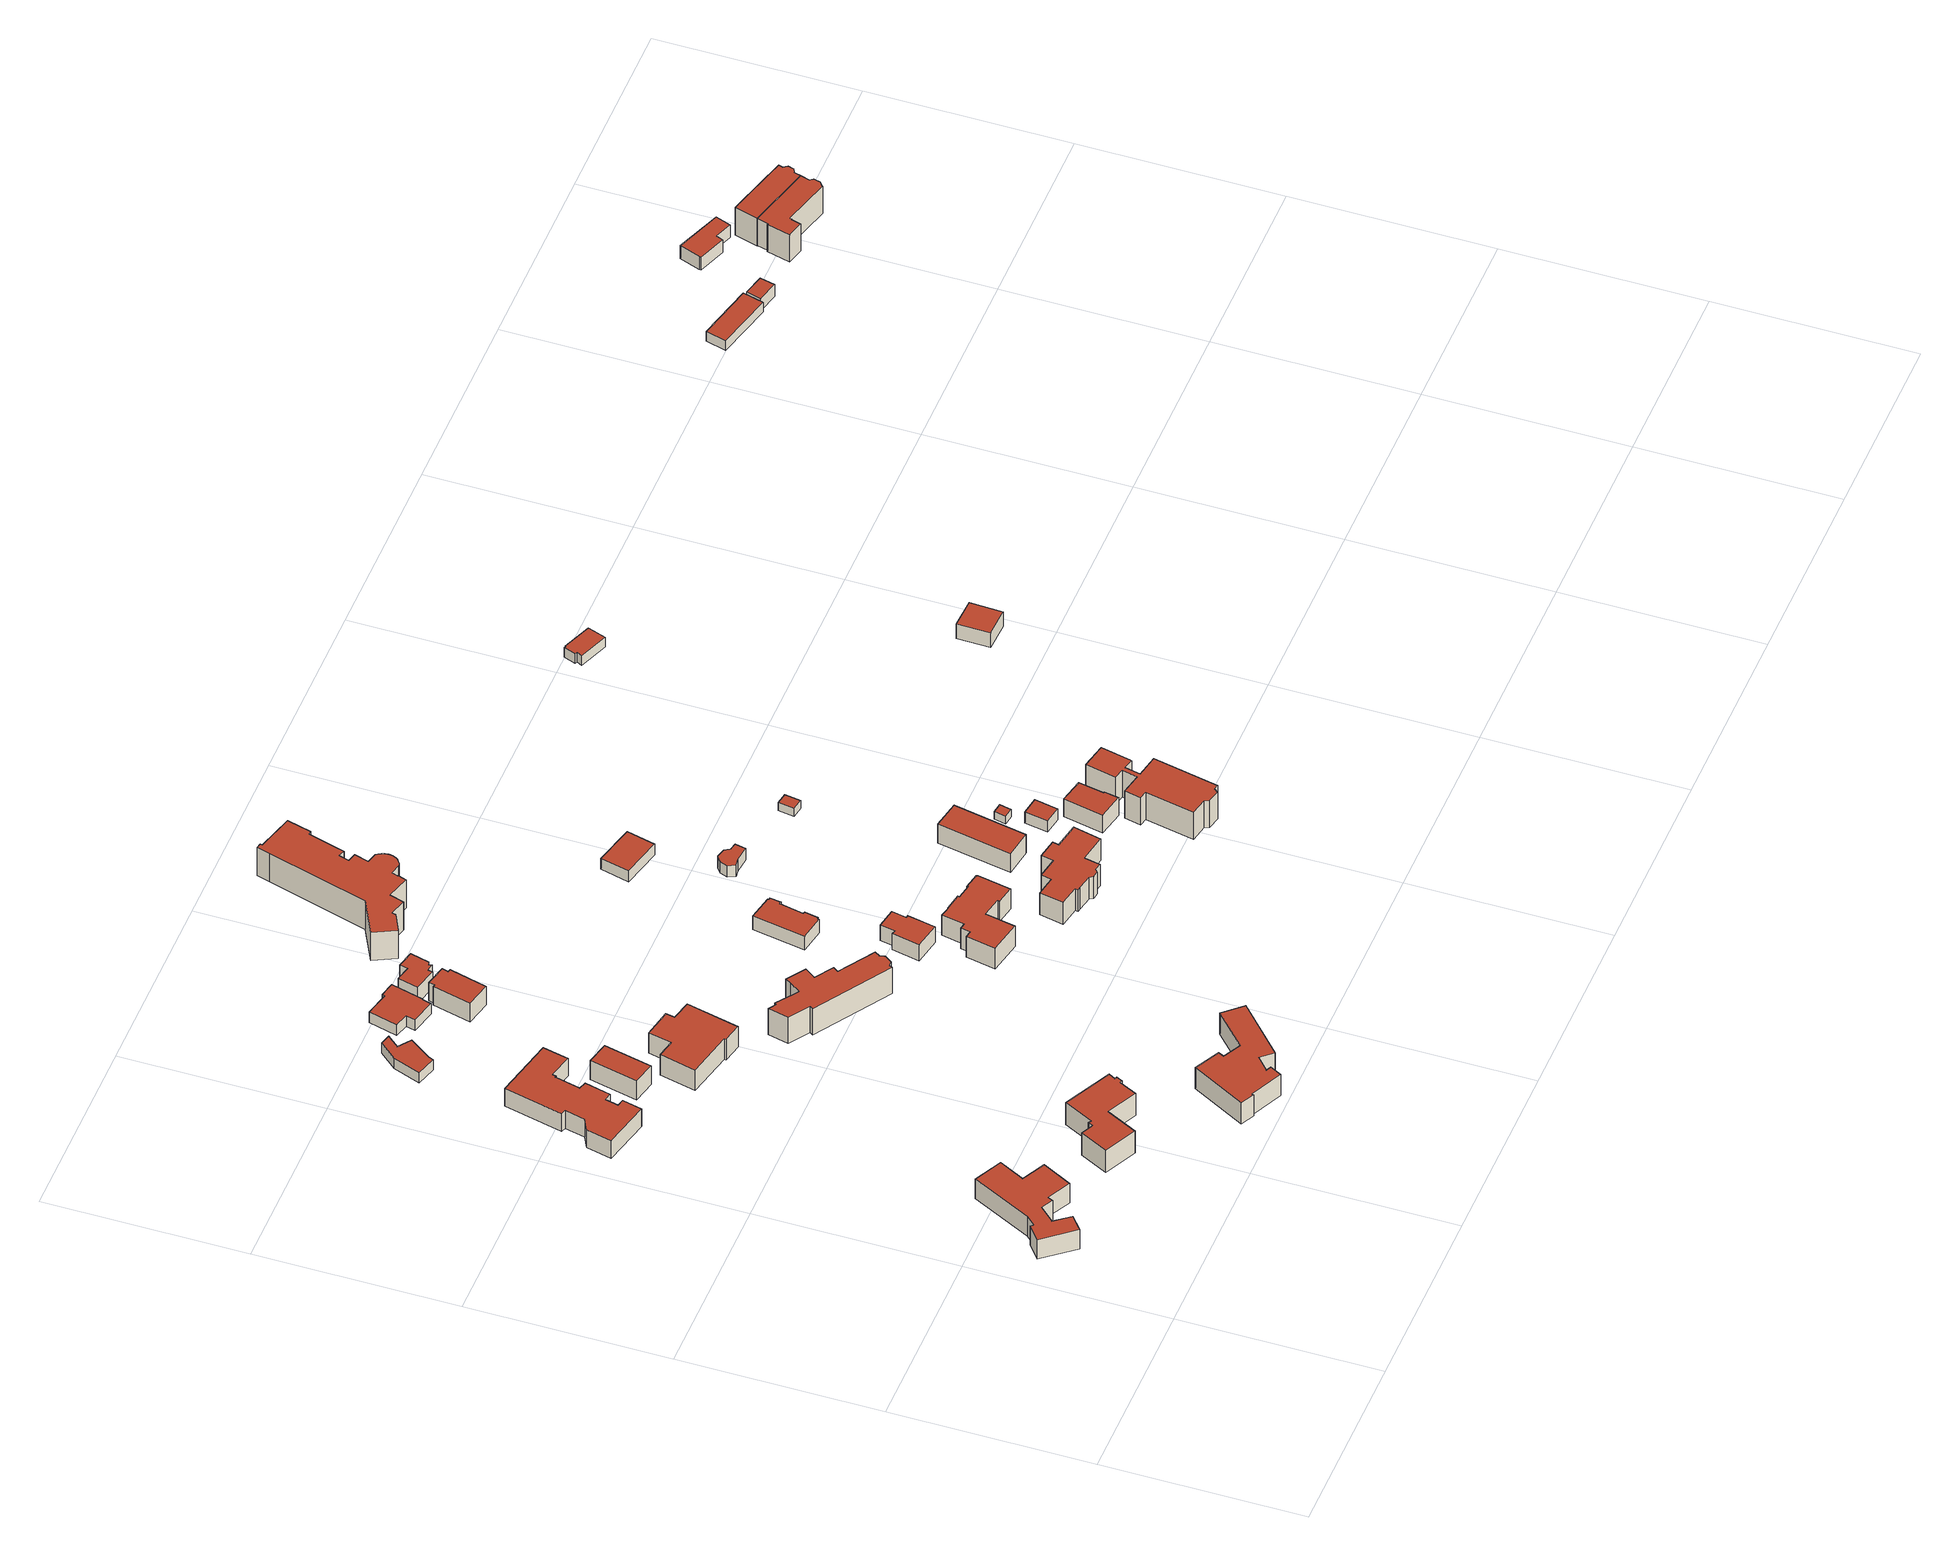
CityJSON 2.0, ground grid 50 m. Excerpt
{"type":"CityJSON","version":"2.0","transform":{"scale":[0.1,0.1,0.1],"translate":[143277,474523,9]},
"CityObjects":{
"building1":{"type":"Building","attributes":{"b3_dak_type":"slanted","b3_h_dak_50p":21.04,"b3_h_dak_70p":22.01,"b3_h_dak_max":24.43,"b3_h_dak_min":16.41,"b3_h_maaiveld":16.08,"b3_kas_warenhuis":false,"b3_mutatie_ahn3_ahn4":false,"b3_reconstructie_onvolledig":false,"b3_rmse_lod12":1.73,"b3_rmse_lod13":1.73,"b3_rmse_lod22":0.231,"b3_val3dity_lod12":"[]","b3_val3dity_lod13":"[]","b3_val3dity_lod22":"[]","b3_volume_lod12":1472.28,"b3_volume_lod13":1472.28,"b3_volume_lod22":1237.22,"geconstateerd":false,"oorspronkelijkbouwjaar":1958,"status":"Pand in gebruik"},"children":["building1-1"]},
"building1-1":{"type":"BuildingPart","parents":["building1"],"geometry":[{"type":"Solid","lod":"1.2","boundaries":[[[[0,1,2,3,4,5,6,7,8,9,10,11,12,13,14]],[[15,10,9,16]],[[16,9,8,17]],[[18,11,10,15]],[[17,8,7,19]],[[20,1,0,21]],[[19,7,6,22]],[[23,5,4,24]],[[22,6,5,23]],[[24,4,3,25]],[[25,3,2,26]],[[21,0,14,27]],[[27,14,13,28]],[[26,2,1,20]],[[29,12,11,18]],[[28,13,12,29]],[[28,29,18,15,16,17,19,22,23,24,25,26,20,21,27]]]],"semantics":{"surfaces":[{"type":"GroundSurface"},{"type":"WallSurface","on_footprint_edge":true},{"type":"RoofSurface"}],"values":[[0,1,1,1,1,1,1,1,1,1,1,1,1,1,1,1,2]]}}]},
"building2":{"type":"Building","attributes":{"b3_dak_type":"slanted","b3_h_dak_50p":20.8,"b3_h_dak_70p":21.18,"b3_h_dak_max":24.18,"b3_h_dak_min":18.3,"b3_h_maaiveld":15.78,"b3_kas_warenhuis":false,"b3_mutatie_ahn3_ahn4":false,"b3_reconstructie_onvolledig":false,"b3_rmse_lod12":0.857,"b3_rmse_lod13":0.857,"b3_rmse_lod22":0.233,"b3_val3dity_lod12":"[]","b3_val3dity_lod13":"[]","b3_val3dity_lod22":"[]","b3_volume_lod12":1811.85,"b3_volume_lod13":1811.85,"b3_volume_lod22":1659.06,"geconstateerd":false,"oorspronkelijkbouwjaar":1911,"status":"Pand in gebruik"},"children":["building2-1"]},
"building2-1":{"type":"BuildingPart","parents":["building2"],"geometry":[{"type":"Solid","lod":"1.2","boundaries":[[[[30,31,32,33,34,35,36,37,38,39,40,41,42,43,44,45,46,47]],[[48,45,44,49]],[[50,46,45,48]],[[49,44,43,51]],[[52,31,30,53]],[[53,30,47,54]],[[51,43,42,55]],[[55,42,41,56]],[[57,36,35,58]],[[59,37,36,57]],[[56,41,40,60]],[[60,40,39,61]],[[61,39,38,62]],[[62,38,37,59]],[[58,35,34,63]],[[63,34,33,64]],[[64,33,32,65]],[[65,32,31,52]],[[54,47,46,50]],[[54,50,48,49,51,55,56,60,61,62,59,57,58,63,64,65,52,53]]]],"semantics":{"surfaces":[{"type":"GroundSurface"},{"type":"WallSurface","on_footprint_edge":true},{"type":"RoofSurface"}],"values":[[0,1,1,1,1,1,1,1,1,1,1,1,1,1,1,1,1,1,1,2]]}}]},
"building3":{"type":"Building","attributes":{"b3_dak_type":"slanted","b3_h_dak_50p":19.57,"b3_h_dak_70p":20.91,"b3_h_dak_max":23.57,"b3_h_dak_min":16.56,"b3_h_maaiveld":14.23,"b3_kas_warenhuis":false,"b3_mutatie_ahn3_ahn4":false,"b3_reconstructie_onvolledig":false,"b3_rmse_lod12":1.98,"b3_rmse_lod13":1.98,"b3_rmse_lod22":0.223,"b3_val3dity_lod12":"[]","b3_val3dity_lod13":"[]","b3_val3dity_lod22":"[]","b3_volume_lod12":1280.21,"b3_volume_lod13":1280.21,"b3_volume_lod22":1049.54,"geconstateerd":false,"oorspronkelijkbouwjaar":1959,"status":"Pand in gebruik"},"children":["building3-1"]},
"building3-1":{"type":"BuildingPart","parents":["building3"],"geometry":[{"type":"Solid","lod":"1.2","boundaries":[[[[66,67,68,69,70,71,72,73,74,75,76,77,78,79]],[[80,67,66,81]],[[82,73,72,83]],[[84,68,67,80]],[[85,74,73,82]],[[83,72,71,86]],[[86,71,70,87]],[[87,70,69,88]],[[88,69,68,84]],[[81,66,79,89]],[[90,78,77,91]],[[89,79,78,90]],[[91,77,76,92]],[[92,76,75,93]],[[93,75,74,85]],[[93,85,82,83,86,87,88,84,80,81,89,90,91,92]]]],"semantics":{"surfaces":[{"type":"GroundSurface"},{"type":"WallSurface","on_footprint_edge":true},{"type":"RoofSurface"}],"values":[[0,1,1,1,1,1,1,1,1,1,1,1,1,1,1,2]]}}]},
"building4":{"type":"Building","attributes":{"b3_dak_type":"slanted","b3_h_dak_50p":20.99,"b3_h_dak_70p":21.47,"b3_h_dak_max":22.57,"b3_h_dak_min":18.64,"b3_h_maaiveld":15.81,"b3_kas_warenhuis":false,"b3_mutatie_ahn3_ahn4":false,"b3_reconstructie_onvolledig":false,"b3_rmse_lod12":1.2,"b3_rmse_lod13":1.2,"b3_rmse_lod22":0.181,"b3_val3dity_lod12":"[]","b3_val3dity_lod13":"[]","b3_val3dity_lod22":"[]","b3_volume_lod12":406.33,"b3_volume_lod13":406.33,"b3_volume_lod22":359.59,"geconstateerd":false,"oorspronkelijkbouwjaar":1939,"status":"Pand in gebruik"},"children":["building4-1"]},
"building4-1":{"type":"BuildingPart","parents":["building4"],"geometry":[{"type":"Solid","lod":"1.2","boundaries":[[[[94,95,96,97]],[[98,95,94,99]],[[99,94,97,100]],[[101,96,95,98]],[[100,97,96,101]],[[100,101,98,99]]]],"semantics":{"surfaces":[{"type":"GroundSurface"},{"type":"WallSurface","on_footprint_edge":true},{"type":"RoofSurface"}],"values":[[0,1,1,1,1,2]]}}]},
"building5":{"type":"Building","attributes":{"b3_dak_type":"slanted","b3_h_dak_50p":18.75,"b3_h_dak_70p":18.88,"b3_h_dak_max":19.31,"b3_h_dak_min":18.07,"b3_h_maaiveld":15.8,"b3_kas_warenhuis":false,"b3_mutatie_ahn3_ahn4":false,"b3_reconstructie_onvolledig":false,"b3_rmse_lod12":0.283,"b3_rmse_lod13":0.283,"b3_rmse_lod22":0.151,"b3_val3dity_lod12":"[]","b3_val3dity_lod13":"[]","b3_val3dity_lod22":"[]","b3_volume_lod12":191.34,"b3_volume_lod13":191.34,"b3_volume_lod22":185.13,"geconstateerd":false,"oorspronkelijkbouwjaar":1908,"status":"Pand in gebruik"},"children":["building5-1"]},
"building5-1":{"type":"BuildingPart","parents":["building5"],"geometry":[{"type":"Solid","lod":"1.2","boundaries":[[[[102,103,104,105,106,107,108,109]],[[110,105,104,111]],[[112,106,105,110]],[[113,107,106,112]],[[114,103,102,115]],[[116,108,107,113]],[[111,104,103,114]],[[115,102,109,117]],[[117,109,108,116]],[[117,116,113,112,110,111,114,115]]]],"semantics":{"surfaces":[{"type":"GroundSurface"},{"type":"WallSurface","on_footprint_edge":true},{"type":"RoofSurface"}],"values":[[0,1,1,1,1,1,1,1,1,2]]}}]},
"building6":{"type":"Building","attributes":{"b3_dak_type":"slanted","b3_h_dak_50p":21.89,"b3_h_dak_70p":21.93,"b3_h_dak_max":24.99,"b3_h_dak_min":18.19,"b3_h_maaiveld":15.69,"b3_kas_warenhuis":false,"b3_mutatie_ahn3_ahn4":false,"b3_reconstructie_onvolledig":false,"b3_rmse_lod12":1.56,"b3_rmse_lod13":0.863,"b3_rmse_lod22":0.154,"b3_val3dity_lod12":"[]","b3_val3dity_lod13":"[]","b3_val3dity_lod22":"[]","b3_volume_lod12":1393.36,"b3_volume_lod13":1288.69,"b3_volume_lod22":1322.96,"geconstateerd":false,"oorspronkelijkbouwjaar":1903,"status":"Pand in gebruik"},"children":["building6-1"]},
"building6-1":{"type":"BuildingPart","parents":["building6"],"geometry":[{"type":"Solid","lod":"1.2","boundaries":[[[[118,119,120,121,122,123,124,125,126,127]],[[128,123,122,129]],[[130,124,123,128]],[[131,119,118,132]],[[129,122,121,133]],[[134,125,124,130]],[[133,121,120,135]],[[135,120,119,131]],[[132,118,127,136]],[[136,127,126,137]],[[137,126,125,134]],[[137,134,130,128,129,133,135,131,132,136]]]],"semantics":{"surfaces":[{"type":"GroundSurface"},{"type":"WallSurface","on_footprint_edge":true},{"type":"RoofSurface"}],"values":[[0,1,1,1,1,1,1,1,1,1,1,2]]}}]},
"building7":{"type":"Building","attributes":{"b3_dak_type":"slanted","b3_h_dak_50p":17.47,"b3_h_dak_70p":19.77,"b3_h_dak_max":22.26,"b3_h_dak_min":16.1,"b3_h_maaiveld":13.62,"b3_kas_warenhuis":false,"b3_mutatie_ahn3_ahn4":false,"b3_reconstructie_onvolledig":false,"b3_rmse_lod12":2.3,"b3_rmse_lod13":0.731,"b3_rmse_lod22":0.105,"b3_val3dity_lod12":"[]","b3_val3dity_lod13":"[]","b3_val3dity_lod22":"[]","b3_volume_lod12":1741.25,"b3_volume_lod13":1395.99,"b3_volume_lod22":1328.27,"geconstateerd":false,"oorspronkelijkbouwjaar":1958,"status":"Pand in gebruik"},"children":["building7-1"]},
"building7-1":{"type":"BuildingPart","parents":["building7"],"geometry":[{"type":"Solid","lod":"1.2","boundaries":[[[[138,139,140,141,142,143,144,145,146,147,148,149,150,151]],[[152,146,145,153]],[[154,149,148,155]],[[155,148,147,156]],[[153,145,144,157]],[[157,144,143,158]],[[159,150,149,154]],[[156,147,146,152]],[[158,143,142,160]],[[160,142,141,161]],[[162,139,138,163]],[[163,138,151,164]],[[161,141,140,165]],[[164,151,150,159]],[[165,140,139,162]],[[165,162,163,164,159,154,155,156,152,153,157,158,160,161]]]],"semantics":{"surfaces":[{"type":"GroundSurface"},{"type":"WallSurface","on_footprint_edge":true},{"type":"RoofSurface"}],"values":[[0,1,1,1,1,1,1,1,1,1,1,1,1,1,1,2]]}}]},
"building8":{"type":"Building","attributes":{"b3_dak_type":"slanted","b3_h_dak_50p":18.68,"b3_h_dak_70p":18.91,"b3_h_dak_max":19.41,"b3_h_dak_min":18,"b3_h_maaiveld":15.73,"b3_kas_warenhuis":false,"b3_mutatie_ahn3_ahn4":false,"b3_reconstructie_onvolledig":false,"b3_rmse_lod12":0.353,"b3_rmse_lod13":0.353,"b3_rmse_lod22":0.0797,"b3_val3dity_lod12":"[]","b3_val3dity_lod13":"[]","b3_val3dity_lod22":"[]","b3_volume_lod12":303.47,"b3_volume_lod13":303.47,"b3_volume_lod22":287.34,"geconstateerd":false,"oorspronkelijkbouwjaar":1908,"status":"Pand in gebruik"},"children":["building8-1"]},
"building8-1":{"type":"BuildingPart","parents":["building8"],"geometry":[{"type":"Solid","lod":"1.2","boundaries":[[[[166,167,168,169,170,171,172,173,174,175]],[[176,171,170,177]],[[178,172,171,176]],[[179,173,172,178]],[[177,170,169,180]],[[180,169,168,181]],[[182,175,174,183]],[[183,174,173,179]],[[184,167,166,185]],[[181,168,167,184]],[[185,166,175,182]],[[185,182,183,179,178,176,177,180,181,184]]]],"semantics":{"surfaces":[{"type":"GroundSurface"},{"type":"WallSurface","on_footprint_edge":true},{"type":"RoofSurface"}],"values":[[0,1,1,1,1,1,1,1,1,1,1,2]]}}]},
"building9":{"type":"Building","attributes":{"b3_dak_type":"slanted","b3_h_dak_50p":20.22,"b3_h_dak_70p":20.82,"b3_h_dak_max":21.55,"b3_h_dak_min":18.36,"b3_h_maaiveld":15.22,"b3_kas_warenhuis":false,"b3_mutatie_ahn3_ahn4":false,"b3_reconstructie_onvolledig":false,"b3_rmse_lod12":1.08,"b3_rmse_lod13":1.08,"b3_rmse_lod22":0.266,"b3_val3dity_lod12":"[]","b3_val3dity_lod13":"[]","b3_val3dity_lod22":"[]","b3_volume_lod12":411.48,"b3_volume_lod13":411.48,"b3_volume_lod22":365.24,"geconstateerd":false,"oorspronkelijkbouwjaar":1908,"status":"Pand in gebruik"},"children":["building9-1"]},
"building9-1":{"type":"BuildingPart","parents":["building9"],"geometry":[{"type":"Solid","lod":"1.2","boundaries":[[[[186,187,188,189,190,191,192,193]],[[194,192,191,195]],[[196,193,192,194]],[[197,190,189,198]],[[195,191,190,197]],[[199,187,186,200]],[[198,189,188,201]],[[201,188,187,199]],[[200,186,193,196]],[[200,196,194,195,197,198,201,199]]]],"semantics":{"surfaces":[{"type":"GroundSurface"},{"type":"WallSurface","on_footprint_edge":true},{"type":"RoofSurface"}],"values":[[0,1,1,1,1,1,1,1,1,2]]}}]},
"building10":{"type":"Building","attributes":{"b3_dak_type":"slanted","b3_h_dak_50p":22.19,"b3_h_dak_70p":22.66,"b3_h_dak_max":24.16,"b3_h_dak_min":17.37,"b3_h_maaiveld":14.65,"b3_kas_warenhuis":false,"b3_mutatie_ahn3_ahn4":false,"b3_reconstructie_onvolledig":false,"b3_rmse_lod12":2.39,"b3_rmse_lod13":0.745,"b3_rmse_lod22":0.215,"b3_val3dity_lod12":"[]","b3_val3dity_lod13":"[]","b3_val3dity_lod22":"[]","b3_volume_lod12":1721.76,"b3_volume_lod13":1484.04,"b3_volume_lod22":1415.41,"geconstateerd":false,"oorspronkelijkbouwjaar":1908,"status":"Pand in gebruik"},"children":["building10-1"]},
"building10-1":{"type":"BuildingPart","parents":["building10"],"geometry":[{"type":"Solid","lod":"1.2","boundaries":[[[[202,203,204,205,206,207,208,209,210,211,212,213,214,215,216,217,218,219,220,221]],[[222,220,219,223]],[[224,221,220,222]],[[225,202,221,224]],[[223,219,218,226]],[[226,218,217,227]],[[227,217,216,228]],[[228,216,215,229]],[[230,214,213,231]],[[229,215,214,230]],[[232,212,211,233]],[[231,213,212,232]],[[234,210,209,235]],[[235,209,208,236]],[[233,211,210,234]],[[237,206,205,238]],[[239,207,206,237]],[[236,208,207,239]],[[238,205,204,240]],[[240,204,203,241]],[[241,203,202,225]],[[241,225,224,222,223,226,227,228,229,230,231,232,233,234,235,236,239,237,238,240]]]],"semantics":{"surfaces":[{"type":"GroundSurface"},{"type":"WallSurface","on_footprint_edge":true},{"type":"RoofSurface"}],"values":[[0,1,1,1,1,1,1,1,1,1,1,1,1,1,1,1,1,1,1,1,1,2]]}}]},
"building11":{"type":"Building","attributes":{"b3_dak_type":"slanted","b3_h_dak_50p":19.71,"b3_h_dak_70p":20.2,"b3_h_dak_max":20.71,"b3_h_dak_min":17.66,"b3_h_maaiveld":15.16,"b3_kas_warenhuis":false,"b3_mutatie_ahn3_ahn4":false,"b3_reconstructie_onvolledig":false,"b3_rmse_lod12":1.06,"b3_rmse_lod13":1.06,"b3_rmse_lod22":0.151,"b3_val3dity_lod12":"[]","b3_val3dity_lod13":"[]","b3_val3dity_lod22":"[]","b3_volume_lod12":240.15,"b3_volume_lod13":240.15,"b3_volume_lod22":209.11,"geconstateerd":false,"oorspronkelijkbouwjaar":1908,"status":"Pand in gebruik"},"children":["building11-1"]},
"building11-1":{"type":"BuildingPart","parents":["building11"],"geometry":[{"type":"Solid","lod":"1.2","boundaries":[[[[242,243,244,245,246,247,248,249,250,251]],[[252,249,248,253]],[[254,247,246,255]],[[253,248,247,254]],[[256,243,242,257]],[[258,244,243,256]],[[255,246,245,259]],[[259,245,244,258]],[[257,242,251,260]],[[260,251,250,261]],[[261,250,249,252]],[[261,252,253,254,255,259,258,256,257,260]]]],"semantics":{"surfaces":[{"type":"GroundSurface"},{"type":"WallSurface","on_footprint_edge":true},{"type":"RoofSurface"}],"values":[[0,1,1,1,1,1,1,1,1,1,1,2]]}}]},
"building12":{"type":"Building","attributes":{"b3_dak_type":"slanted","b3_h_dak_50p":17.86,"b3_h_dak_70p":18.73,"b3_h_dak_max":19.8,"b3_h_dak_min":16.22,"b3_h_maaiveld":13.86,"b3_kas_warenhuis":false,"b3_mutatie_ahn3_ahn4":false,"b3_reconstructie_onvolledig":false,"b3_rmse_lod12":1.26,"b3_rmse_lod13":1.26,"b3_rmse_lod22":0.172,"b3_val3dity_lod12":"[]","b3_val3dity_lod13":"[]","b3_val3dity_lod22":"[]","b3_volume_lod12":329.22,"b3_volume_lod13":329.22,"b3_volume_lod22":275.79,"geconstateerd":false,"oorspronkelijkbouwjaar":1991,"status":"Pand in gebruik"},"children":["building12-1"]},
"building12-1":{"type":"BuildingPart","parents":["building12"],"geometry":[{"type":"Solid","lod":"1.2","boundaries":[[[[262,263,264,265,266,267,268,269]],[[270,263,262,271]],[[272,264,263,270]],[[273,268,267,274]],[[275,269,268,273]],[[276,265,264,272]],[[274,267,266,277]],[[277,266,265,276]],[[271,262,269,275]],[[271,275,273,274,277,276,272,270]]]],"semantics":{"surfaces":[{"type":"GroundSurface"},{"type":"WallSurface","on_footprint_edge":true},{"type":"RoofSurface"}],"values":[[0,1,1,1,1,1,1,1,1,2]]}}]},
"building13":{"type":"Building","attributes":{"b3_dak_type":"slanted","b3_h_dak_50p":17.37,"b3_h_dak_70p":17.79,"b3_h_dak_max":18.47,"b3_h_dak_min":16.05,"b3_h_maaiveld":13.73,"b3_kas_warenhuis":false,"b3_mutatie_ahn3_ahn4":false,"b3_reconstructie_onvolledig":false,"b3_rmse_lod12":0.726,"b3_rmse_lod13":0.726,"b3_rmse_lod22":0.0388,"b3_val3dity_lod12":"[]","b3_val3dity_lod13":"[]","b3_val3dity_lod22":"[]","b3_volume_lod12":362.87,"b3_volume_lod13":362.87,"b3_volume_lod22":323.64,"geconstateerd":false,"oorspronkelijkbouwjaar":1956,"status":"Pand in gebruik"},"children":["building13-1"]},
"building13-1":{"type":"BuildingPart","parents":["building13"],"geometry":[{"type":"Solid","lod":"1.2","boundaries":[[[[278,279,280,281,282,283,284,285,286,287,288,289]],[[290,285,284,291]],[[292,286,285,290]],[[293,289,288,294]],[[295,281,280,296]],[[291,284,283,297]],[[297,283,282,298]],[[299,279,278,300]],[[296,280,279,299]],[[298,282,281,295]],[[301,287,286,292]],[[294,288,287,301]],[[300,278,289,293]],[[300,293,294,301,292,290,291,297,298,295,296,299]]]],"semantics":{"surfaces":[{"type":"GroundSurface"},{"type":"WallSurface","on_footprint_edge":true},{"type":"RoofSurface"}],"values":[[0,1,1,1,1,1,1,1,1,1,1,1,1,2]]}}]},
"building14":{"type":"Building","attributes":{"b3_dak_type":"slanted","b3_h_dak_50p":22.75,"b3_h_dak_70p":23.83,"b3_h_dak_max":27.82,"b3_h_dak_min":15.43,"b3_h_maaiveld":15.09,"b3_kas_warenhuis":false,"b3_mutatie_ahn3_ahn4":false,"b3_reconstructie_onvolledig":false,"b3_rmse_lod12":3.26,"b3_rmse_lod13":1.57,"b3_rmse_lod22":0.186,"b3_val3dity_lod12":"[]","b3_val3dity_lod13":"[]","b3_val3dity_lod22":"[]","b3_volume_lod12":3765.84,"b3_volume_lod13":3235.39,"b3_volume_lod22":2925.86,"geconstateerd":false,"oorspronkelijkbouwjaar":1908,"status":"Pand in gebruik"},"children":["building14-1"]},
"building14-1":{"type":"BuildingPart","parents":["building14"],"geometry":[{"type":"Solid","lod":"1.2","boundaries":[[[[302,303,304,305,306,307,308,309,310,311,312,313,314,315,316,317,318,319,320,321,322,323,324,325,326,327,328,329,330,331,332,333,334,335,336,337,338,339]],[[340,327,326,341]],[[341,326,325,342]],[[343,324,323,344]],[[342,325,324,343]],[[345,328,327,340]],[[344,323,322,346]],[[346,322,321,347]],[[347,321,320,348]],[[348,320,319,349]],[[349,319,318,350]],[[351,311,310,352]],[[352,310,309,353]],[[350,318,317,354]],[[354,317,316,355]],[[355,316,315,356]],[[356,315,314,357]],[[357,314,313,358]],[[358,313,312,359]],[[359,312,311,351]],[[360,303,302,361]],[[362,307,306,363]],[[363,306,305,364]],[[364,305,304,365]],[[365,304,303,360]],[[361,302,339,366]],[[366,339,338,367]],[[368,337,336,369]],[[369,336,335,370]],[[371,334,333,372]],[[370,335,334,371]],[[367,338,337,368]],[[373,331,330,374]],[[374,330,329,375]],[[372,333,332,376]],[[376,332,331,373]],[[353,309,308,377]],[[375,329,328,345]],[[377,308,307,362]],[[377,362,363,364,365,360,361,366,367,368,369,370,371,372,376,373,374,375,345,340,341,342,343,344,346,347,348,349,350,354,355,356,357,358,359,351,352,353]]]],"semantics":{"surfaces":[{"type":"GroundSurface"},{"type":"WallSurface","on_footprint_edge":true},{"type":"RoofSurface"}],"values":[[0,1,1,1,1,1,1,1,1,1,1,1,1,1,1,1,1,1,1,1,1,1,1,1,1,1,1,1,1,1,1,1,1,1,1,1,1,1,1,2]]}}]},
"building15":{"type":"Building","attributes":{"b3_dak_type":"slanted","b3_h_dak_50p":19.63,"b3_h_dak_70p":19.96,"b3_h_dak_max":22.9,"b3_h_dak_min":16.12,"b3_h_maaiveld":13.8,"b3_kas_warenhuis":false,"b3_mutatie_ahn3_ahn4":false,"b3_reconstructie_onvolledig":false,"b3_rmse_lod12":1.38,"b3_rmse_lod13":1.32,"b3_rmse_lod22":0.213,"b3_val3dity_lod12":"[]","b3_val3dity_lod13":"[]","b3_val3dity_lod22":"[]","b3_volume_lod12":1188.85,"b3_volume_lod13":1185.51,"b3_volume_lod22":1110,"geconstateerd":false,"oorspronkelijkbouwjaar":1930,"status":"Pand in gebruik"},"children":["building15-1"]},
"building15-1":{"type":"BuildingPart","parents":["building15"],"geometry":[{"type":"Solid","lod":"1.2","boundaries":[[[[378,379,380,381,382,383,384,385,386,387,388,389,390,391,392,393,394,395,396,397]],[[398,388,387,399]],[[400,397,396,401]],[[402,386,385,403]],[[403,385,384,404]],[[405,395,394,406]],[[401,396,395,405]],[[406,394,393,407]],[[408,389,388,398]],[[409,390,389,408]],[[410,391,390,409]],[[411,379,378,412]],[[413,380,379,411]],[[399,387,386,402]],[[414,381,380,413]],[[415,382,381,414]],[[412,378,397,400]],[[416,383,382,415]],[[404,384,383,416]],[[417,392,391,410]],[[407,393,392,417]],[[407,417,410,409,408,398,399,402,403,404,416,415,414,413,411,412,400,401,405,406]]]],"semantics":{"surfaces":[{"type":"GroundSurface"},{"type":"WallSurface","on_footprint_edge":true},{"type":"RoofSurface"}],"values":[[0,1,1,1,1,1,1,1,1,1,1,1,1,1,1,1,1,1,1,1,1,2]]}}]},
"building16":{"type":"Building","attributes":{"b3_dak_type":"slanted","b3_h_dak_50p":18.34,"b3_h_dak_70p":19.23,"b3_h_dak_max":22.3,"b3_h_dak_min":15.21,"b3_h_maaiveld":12.73,"b3_kas_warenhuis":false,"b3_mutatie_ahn3_ahn4":false,"b3_reconstructie_onvolledig":false,"b3_rmse_lod12":1.95,"b3_rmse_lod13":1.95,"b3_rmse_lod22":0.195,"b3_val3dity_lod12":"[]","b3_val3dity_lod13":"[]","b3_val3dity_lod22":"[]","b3_volume_lod12":1255.52,"b3_volume_lod13":1255.52,"b3_volume_lod22":1076.79,"geconstateerd":false,"oorspronkelijkbouwjaar":1923,"status":"Pand in gebruik"},"children":["building16-1"]},
"building16-1":{"type":"BuildingPart","parents":["building16"],"geometry":[{"type":"Solid","lod":"1.2","boundaries":[[[[418,419,420,421,422,423,424,425,426,427,428,429,430,431,432,433,434,435,436]],[[437,436,435,438]],[[438,435,434,439]],[[440,418,436,437]],[[439,434,433,441]],[[441,433,432,442]],[[443,425,424,444]],[[445,426,425,443]],[[442,432,431,446]],[[446,431,430,447]],[[447,430,429,448]],[[448,429,428,449]],[[449,428,427,450]],[[450,427,426,445]],[[444,424,423,451]],[[451,423,422,452]],[[452,422,421,453]],[[453,421,420,454]],[[454,420,419,455]],[[455,419,418,440]],[[455,440,437,438,439,441,442,446,447,448,449,450,445,443,444,451,452,453,454]]]],"semantics":{"surfaces":[{"type":"GroundSurface"},{"type":"WallSurface","on_footprint_edge":true},{"type":"RoofSurface"}],"values":[[0,1,1,1,1,1,1,1,1,1,1,1,1,1,1,1,1,1,1,1,2]]}}]},
"building17":{"type":"Building","attributes":{"b3_dak_type":"multiple horizontal","b3_h_dak_50p":16.91,"b3_h_dak_70p":17.06,"b3_h_dak_max":17.37,"b3_h_dak_min":16.39,"b3_h_maaiveld":13.81,"b3_kas_warenhuis":false,"b3_mutatie_ahn3_ahn4":false,"b3_reconstructie_onvolledig":false,"b3_rmse_lod12":0.294,"b3_rmse_lod13":0.294,"b3_rmse_lod22":0.0838,"b3_val3dity_lod12":"[]","b3_val3dity_lod13":"[]","b3_val3dity_lod22":"[]","b3_volume_lod12":251.8,"b3_volume_lod13":251.8,"b3_volume_lod22":238.72,"geconstateerd":false,"oorspronkelijkbouwjaar":1908,"status":"Pand in gebruik"},"children":["building17-1"]},
"building17-1":{"type":"BuildingPart","parents":["building17"],"geometry":[{"type":"Solid","lod":"1.2","boundaries":[[[[456,457,458,459]],[[460,458,457,461]],[[462,459,458,460]],[[463,456,459,462]],[[461,457,456,463]],[[461,463,462,460]]]],"semantics":{"surfaces":[{"type":"GroundSurface"},{"type":"WallSurface","on_footprint_edge":true},{"type":"RoofSurface"}],"values":[[0,1,1,1,1,2]]}}]},
"building18":{"type":"Building","attributes":{"b3_dak_type":"slanted","b3_h_dak_50p":16.41,"b3_h_dak_70p":16.84,"b3_h_dak_max":18.15,"b3_h_dak_min":15.34,"b3_h_maaiveld":13.4,"b3_kas_warenhuis":false,"b3_mutatie_ahn3_ahn4":false,"b3_reconstructie_onvolledig":false,"b3_rmse_lod12":0.777,"b3_rmse_lod13":0.777,"b3_rmse_lod22":0.101,"b3_val3dity_lod12":"[]","b3_val3dity_lod13":"[]","b3_val3dity_lod22":"[]","b3_volume_lod12":87.4,"b3_volume_lod13":87.4,"b3_volume_lod22":78.15,"geconstateerd":false,"oorspronkelijkbouwjaar":2000,"status":"Pand in gebruik"},"children":["building18-1"]},
"building18-1":{"type":"BuildingPart","parents":["building18"],"geometry":[{"type":"Solid","lod":"1.2","boundaries":[[[[464,465,466,467,468,469,470,471,472]],[[473,470,469,474]],[[475,471,470,473]],[[476,468,467,477]],[[474,469,468,476]],[[478,465,464,479]],[[480,466,465,478]],[[477,467,466,480]],[[479,464,472,481]],[[481,472,471,475]],[[481,475,473,474,476,477,480,478,479]]]],"semantics":{"surfaces":[{"type":"GroundSurface"},{"type":"WallSurface","on_footprint_edge":true},{"type":"RoofSurface"}],"values":[[0,1,1,1,1,1,1,1,1,1,2]]}}]},
"building19":{"type":"Building","attributes":{"b3_dak_type":"slanted","b3_h_dak_50p":18.31,"b3_h_dak_70p":18.7,"b3_h_dak_max":18.9,"b3_h_dak_min":13.47,"b3_h_maaiveld":12.96,"b3_kas_warenhuis":false,"b3_mutatie_ahn3_ahn4":false,"b3_reconstructie_onvolledig":false,"b3_rmse_lod12":1.44,"b3_rmse_lod13":1.44,"b3_rmse_lod22":0.227,"b3_val3dity_lod12":"[]","b3_val3dity_lod13":"[]","b3_val3dity_lod22":"[]","b3_volume_lod12":770.91,"b3_volume_lod13":770.91,"b3_volume_lod22":639.82,"geconstateerd":false,"oorspronkelijkbouwjaar":1994,"status":"Pand in gebruik"},"children":["building19-1"]},
"building19-1":{"type":"BuildingPart","parents":["building19"],"geometry":[{"type":"Solid","lod":"1.2","boundaries":[[[[482,483,484,485]],[[486,484,483,487]],[[488,485,484,486]],[[489,482,485,488]],[[487,483,482,489]],[[487,489,488,486]]]],"semantics":{"surfaces":[{"type":"GroundSurface"},{"type":"WallSurface","on_footprint_edge":true},{"type":"RoofSurface"}],"values":[[0,1,1,1,1,2]]}}]},
"building20":{"type":"Building","attributes":{"b3_dak_type":"slanted","b3_h_dak_50p":15.73,"b3_h_dak_70p":15.96,"b3_h_dak_max":16.36,"b3_h_dak_min":15.08,"b3_h_maaiveld":12.64,"b3_kas_warenhuis":false,"b3_mutatie_ahn3_ahn4":false,"b3_reconstructie_onvolledig":false,"b3_rmse_lod12":0.427,"b3_rmse_lod13":0.427,"b3_rmse_lod22":0.0218,"b3_val3dity_lod12":"[]","b3_val3dity_lod13":"[]","b3_val3dity_lod22":"[]","b3_volume_lod12":89.19,"b3_volume_lod13":89.19,"b3_volume_lod22":82.95,"geconstateerd":false,"oorspronkelijkbouwjaar":1994,"status":"Pand in gebruik"},"children":["building20-1"]},
"building20-1":{"type":"BuildingPart","parents":["building20"],"geometry":[{"type":"Solid","lod":"1.2","boundaries":[[[[490,491,492,493]],[[494,491,490,495]],[[496,492,491,494]],[[495,490,493,497]],[[497,493,492,496]],[[497,496,494,495]]]],"semantics":{"surfaces":[{"type":"GroundSurface"},{"type":"WallSurface","on_footprint_edge":true},{"type":"RoofSurface"}],"values":[[0,1,1,1,1,2]]}}]},
"building21":{"type":"Building","attributes":{"b3_dak_type":"multiple horizontal","b3_h_dak_50p":15.27,"b3_h_dak_70p":15.38,"b3_h_dak_max":15.55,"b3_h_dak_min":14.96,"b3_h_maaiveld":13,"b3_kas_warenhuis":false,"b3_mutatie_ahn3_ahn4":false,"b3_reconstructie_onvolledig":false,"b3_rmse_lod12":0.189,"b3_rmse_lod13":0.189,"b3_rmse_lod22":0.15,"b3_val3dity_lod12":"[]","b3_val3dity_lod13":"[]","b3_val3dity_lod22":"[]","b3_volume_lod12":28.1,"b3_volume_lod13":28.1,"b3_volume_lod22":26.88,"geconstateerd":false,"oorspronkelijkbouwjaar":2005,"status":"Pand in gebruik"},"children":["building21-1"]},
"building21-1":{"type":"BuildingPart","parents":["building21"],"geometry":[{"type":"Solid","lod":"1.2","boundaries":[[[[498,499,500,501]],[[502,500,499,503]],[[504,501,500,502]],[[505,498,501,504]],[[503,499,498,505]],[[503,505,504,502]]]],"semantics":{"surfaces":[{"type":"GroundSurface"},{"type":"WallSurface","on_footprint_edge":true},{"type":"RoofSurface"}],"values":[[0,1,1,1,1,2]]}}]},
"building22":{"type":"Building","attributes":{"b3_dak_type":"multiple horizontal","b3_h_dak_50p":14.93,"b3_h_dak_70p":15.01,"b3_h_dak_max":15.15,"b3_h_dak_min":14.66,"b3_h_maaiveld":12.69,"b3_kas_warenhuis":false,"b3_mutatie_ahn3_ahn4":false,"b3_reconstructie_onvolledig":false,"b3_rmse_lod12":0.147,"b3_rmse_lod13":0.147,"b3_rmse_lod22":0.121,"b3_val3dity_lod12":"[]","b3_val3dity_lod13":"[]","b3_val3dity_lod22":"[]","b3_volume_lod12":17.28,"b3_volume_lod13":17.28,"b3_volume_lod22":16.68,"geconstateerd":false,"oorspronkelijkbouwjaar":2000,"status":"Pand in gebruik"},"children":["building22-1"]},
"building22-1":{"type":"BuildingPart","parents":["building22"],"geometry":[{"type":"Solid","lod":"1.2","boundaries":[[[[506,507,508,509]],[[510,507,506,511]],[[511,506,509,512]],[[513,508,507,510]],[[512,509,508,513]],[[512,513,510,511]]]],"semantics":{"surfaces":[{"type":"GroundSurface"},{"type":"WallSurface","on_footprint_edge":true},{"type":"RoofSurface"}],"values":[[0,1,1,1,1,2]]}}]},
"building23":{"type":"Building","attributes":{"b3_dak_type":"slanted","b3_h_dak_50p":17.22,"b3_h_dak_70p":17.86,"b3_h_dak_max":18.88,"b3_h_dak_min":15.64,"b3_h_maaiveld":12.43,"b3_kas_warenhuis":false,"b3_mutatie_ahn3_ahn4":false,"b3_reconstructie_onvolledig":false,"b3_rmse_lod12":1.09,"b3_rmse_lod13":1.09,"b3_rmse_lod22":2.82,"b3_val3dity_lod12":"[]","b3_val3dity_lod13":"[]","b3_val3dity_lod22":"[]","b3_volume_lod12":356.65,"b3_volume_lod13":356.65,"b3_volume_lod22":143.64,"geconstateerd":false,"oorspronkelijkbouwjaar":2008,"status":"Pand in gebruik"},"children":["building23-1"]},
"building23-1":{"type":"BuildingPart","parents":["building23"],"geometry":[{"type":"Solid","lod":"1.2","boundaries":[[[[514,515,516,517,518,519]],[[520,517,516,521]],[[522,518,517,520]],[[523,515,514,524]],[[521,516,515,523]],[[524,514,519,525]],[[525,519,518,522]],[[525,522,520,521,523,524]]]],"semantics":{"surfaces":[{"type":"GroundSurface"},{"type":"WallSurface","on_footprint_edge":true},{"type":"RoofSurface"}],"values":[[0,1,1,1,1,1,1,2]]}}]},
"building24":{"type":"Building","attributes":{"b3_dak_type":"slanted","b3_h_dak_50p":19.28,"b3_h_dak_70p":20.42,"b3_h_dak_max":23.37,"b3_h_dak_min":14.29,"b3_h_maaiveld":12.17,"b3_kas_warenhuis":false,"b3_mutatie_ahn3_ahn4":false,"b3_reconstructie_onvolledig":false,"b3_rmse_lod12":2.61,"b3_rmse_lod13":1.62,"b3_rmse_lod22":0.208,"b3_val3dity_lod12":"[]","b3_val3dity_lod13":"[]","b3_val3dity_lod22":"[]","b3_volume_lod12":2002.95,"b3_volume_lod13":1863.9,"b3_volume_lod22":1644.39,"geconstateerd":false,"oorspronkelijkbouwjaar":1904,"status":"Pand in gebruik"},"children":["building24-1"]},
"building24-1":{"type":"BuildingPart","parents":["building24"],"geometry":[{"type":"Solid","lod":"1.2","boundaries":[[[[526,527,528,529,530,531,532,533,534,535,536,537,538,539,540,541,542,543,544]],[[545,531,530,546]],[[546,530,529,547]],[[548,527,526,549]],[[550,532,531,545]],[[551,533,532,550]],[[547,529,528,552]],[[552,528,527,548]],[[553,538,537,554]],[[549,526,544,555]],[[555,544,543,556]],[[557,539,538,553]],[[558,541,540,559]],[[554,537,536,560]],[[559,540,539,557]],[[561,535,534,562]],[[560,536,535,561]],[[562,534,533,551]],[[556,543,542,563]],[[563,542,541,558]],[[563,558,559,557,553,554,560,561,562,551,550,545,546,547,552,548,549,555,556]]]],"semantics":{"surfaces":[{"type":"GroundSurface"},{"type":"WallSurface","on_footprint_edge":true},{"type":"RoofSurface"}],"values":[[0,1,1,1,1,1,1,1,1,1,1,1,1,1,1,1,1,1,1,1,2]]}}]},
"building25":{"type":"Building","attributes":{"b3_dak_type":"slanted","b3_h_dak_50p":14.71,"b3_h_dak_70p":14.85,"b3_h_dak_max":15.2,"b3_h_dak_min":14.04,"b3_h_maaiveld":11.88,"b3_kas_warenhuis":false,"b3_mutatie_ahn3_ahn4":false,"b3_reconstructie_onvolledig":false,"b3_rmse_lod12":0.299,"b3_rmse_lod13":0.299,"b3_rmse_lod22":0.123,"b3_val3dity_lod12":"[]","b3_val3dity_lod13":"[]","b3_val3dity_lod22":"[]","b3_volume_lod12":119.39,"b3_volume_lod13":119.39,"b3_volume_lod22":113.46,"geconstateerd":false,"oorspronkelijkbouwjaar":2005,"status":"Pand in gebruik"},"children":["building25-1"]},
"building25-1":{"type":"BuildingPart","parents":["building25"],"geometry":[{"type":"Solid","lod":"1.2","boundaries":[[[[564,565,566,567,568,569,570,571]],[[572,568,567,573]],[[574,569,568,572]],[[575,570,569,574]],[[576,564,571,577]],[[577,571,570,575]],[[573,567,566,578]],[[578,566,565,579]],[[579,565,564,576]],[[579,576,577,575,574,572,573,578]]]],"semantics":{"surfaces":[{"type":"GroundSurface"},{"type":"WallSurface","on_footprint_edge":true},{"type":"RoofSurface"}],"values":[[0,1,1,1,1,1,1,1,1,2]]}}]},
"building26":{"type":"Building","attributes":{"b3_dak_type":"slanted","b3_h_dak_50p":15.33,"b3_h_dak_70p":15.81,"b3_h_dak_max":16.57,"b3_h_dak_min":13.68,"b3_h_maaiveld":11.41,"b3_kas_warenhuis":false,"b3_mutatie_ahn3_ahn4":false,"b3_reconstructie_onvolledig":false,"b3_rmse_lod12":0.95,"b3_rmse_lod13":0.95,"b3_rmse_lod22":0.0359,"b3_val3dity_lod12":"[]","b3_val3dity_lod13":"[]","b3_val3dity_lod22":"[]","b3_volume_lod12":267.5,"b3_volume_lod13":267.5,"b3_volume_lod22":229.18,"geconstateerd":false,"oorspronkelijkbouwjaar":2000,"status":"Pand in gebruik"},"children":["building26-1"]},
"building26-1":{"type":"BuildingPart","parents":["building26"],"geometry":[{"type":"Solid","lod":"1.2","boundaries":[[[[580,581,582,583]],[[584,581,580,585]],[[586,582,581,584]],[[585,580,583,587]],[[587,583,582,586]],[[587,586,584,585]]]],"semantics":{"surfaces":[{"type":"GroundSurface"},{"type":"WallSurface","on_footprint_edge":true},{"type":"RoofSurface"}],"values":[[0,1,1,1,1,2]]}}]},
"building27":{"type":"Building","attributes":{"b3_dak_type":"multiple horizontal","b3_h_dak_50p":12.9,"b3_h_dak_70p":12.96,"b3_h_dak_max":13.25,"b3_h_dak_min":12.7,"b3_h_maaiveld":10.11,"b3_kas_warenhuis":false,"b3_mutatie_ahn3_ahn4":false,"b3_reconstructie_onvolledig":false,"b3_rmse_lod12":0.0974,"b3_rmse_lod13":0.0974,"b3_rmse_lod22":0.0344,"b3_val3dity_lod12":"[]","b3_val3dity_lod13":"[]","b3_val3dity_lod22":"[]","b3_volume_lod12":227.78,"b3_volume_lod13":227.78,"b3_volume_lod22":222.93,"geconstateerd":false,"oorspronkelijkbouwjaar":1985,"status":"Pand in gebruik"},"children":["building27-1"]},
"building27-1":{"type":"BuildingPart","parents":["building27"],"geometry":[{"type":"Solid","lod":"1.2","boundaries":[[[[588,589,590,591,592]],[[593,590,589,594]],[[595,591,590,593]],[[596,588,592,597]],[[597,592,591,595]],[[594,589,588,596]],[[594,596,597,595,593]]]],"semantics":{"surfaces":[{"type":"GroundSurface"},{"type":"WallSurface","on_footprint_edge":true},{"type":"RoofSurface"}],"values":[[0,1,1,1,1,1,2]]}}]},
"building28":{"type":"Building","attributes":{"b3_dak_type":"slanted","b3_h_dak_50p":13.37,"b3_h_dak_70p":13.76,"b3_h_dak_max":14.28,"b3_h_dak_min":12.37,"b3_h_maaiveld":9.99,"b3_kas_warenhuis":false,"b3_mutatie_ahn3_ahn4":false,"b3_reconstructie_onvolledig":false,"b3_rmse_lod12":0.649,"b3_rmse_lod13":0.649,"b3_rmse_lod22":0.0246,"b3_val3dity_lod12":"[]","b3_val3dity_lod13":"[]","b3_val3dity_lod22":"[]","b3_volume_lod12":80.44,"b3_volume_lod13":80.44,"b3_volume_lod22":72.66,"geconstateerd":false,"oorspronkelijkbouwjaar":1993,"status":"Pand in gebruik"},"children":["building28-1"]},
"building28-1":{"type":"BuildingPart","parents":["building28"],"geometry":[{"type":"Solid","lod":"1.2","boundaries":[[[[598,599,600,601]],[[602,599,598,603]],[[604,600,599,602]],[[603,598,601,605]],[[605,601,600,604]],[[605,604,602,603]]]],"semantics":{"surfaces":[{"type":"GroundSurface"},{"type":"WallSurface","on_footprint_edge":true},{"type":"RoofSurface"}],"values":[[0,1,1,1,1,2]]}}]},
"building29":{"type":"Building","attributes":{"b3_dak_type":"slanted","b3_h_dak_50p":13.53,"b3_h_dak_70p":14.02,"b3_h_dak_max":14.84,"b3_h_dak_min":12.4,"b3_h_maaiveld":10.1,"b3_kas_warenhuis":false,"b3_mutatie_ahn3_ahn4":false,"b3_reconstructie_onvolledig":false,"b3_rmse_lod12":0.744,"b3_rmse_lod13":0.744,"b3_rmse_lod22":0.0567,"b3_val3dity_lod12":"[]","b3_val3dity_lod13":"[]","b3_val3dity_lod22":"[]","b3_volume_lod12":248.58,"b3_volume_lod13":248.58,"b3_volume_lod22":225.67,"geconstateerd":false,"oorspronkelijkbouwjaar":2007,"status":"Pand in gebruik"},"children":["building29-1"]},
"building29-1":{"type":"BuildingPart","parents":["building29"],"geometry":[{"type":"Solid","lod":"1.2","boundaries":[[[[606,607,608,609,610,611,612]],[[613,607,606,614]],[[614,606,612,615]],[[616,608,607,613]],[[615,612,611,617]],[[617,611,610,618]],[[619,609,608,616]],[[618,610,609,619]],[[618,619,616,613,614,615,617]]]],"semantics":{"surfaces":[{"type":"GroundSurface"},{"type":"WallSurface","on_footprint_edge":true},{"type":"RoofSurface"}],"values":[[0,1,1,1,1,1,1,1,2]]}}]},
"building30":{"type":"Building","attributes":{"b3_dak_type":"slanted","b3_h_dak_50p":16.94,"b3_h_dak_70p":18,"b3_h_dak_max":20.73,"b3_h_dak_min":12.25,"b3_h_maaiveld":9.77,"b3_kas_warenhuis":false,"b3_mutatie_ahn3_ahn4":false,"b3_reconstructie_onvolledig":false,"b3_rmse_lod12":2.76,"b3_rmse_lod13":1.48,"b3_rmse_lod22":0.12,"b3_val3dity_lod12":"[]","b3_val3dity_lod13":"[]","b3_val3dity_lod22":"[]","b3_volume_lod12":972.93,"b3_volume_lod13":901.08,"b3_volume_lod22":784.17,"geconstateerd":false,"oorspronkelijkbouwjaar":1930,"status":"Pand in gebruik"},"children":["building30-1"]},
"building30-1":{"type":"BuildingPart","parents":["building30"],"geometry":[{"type":"Solid","lod":"1.2","boundaries":[[[[620,621,622,623,624,625,626,627,628,629,630,631,632,633]],[[634,628,627,635]],[[635,627,626,636]],[[637,629,628,634]],[[638,624,623,639]],[[640,625,624,638]],[[641,631,630,642]],[[642,630,629,637]],[[643,621,620,644]],[[636,626,625,640]],[[639,623,622,645]],[[645,622,621,643]],[[644,620,633,646]],[[646,633,632,647]],[[647,632,631,641]],[[647,641,642,637,634,635,636,640,638,639,645,643,644,646]]]],"semantics":{"surfaces":[{"type":"GroundSurface"},{"type":"WallSurface","on_footprint_edge":true},{"type":"RoofSurface"}],"values":[[0,1,1,1,1,1,1,1,1,1,1,1,1,1,1,2]]}}]},
"building31":{"type":"Building","attributes":{"b3_dak_type":"slanted","b3_h_dak_50p":16.93,"b3_h_dak_70p":17.92,"b3_h_dak_max":20.85,"b3_h_dak_min":13.18,"b3_h_maaiveld":9.64,"b3_kas_warenhuis":false,"b3_mutatie_ahn3_ahn4":false,"b3_reconstructie_onvolledig":false,"b3_rmse_lod12":2.54,"b3_rmse_lod13":1.24,"b3_rmse_lod22":0.0935,"b3_val3dity_lod12":"[]","b3_val3dity_lod13":"[]","b3_val3dity_lod22":"[]","b3_volume_lod12":863.1,"b3_volume_lod13":788.36,"b3_volume_lod22":724.53,"geconstateerd":false,"oorspronkelijkbouwjaar":1904,"status":"Pand in gebruik"},"children":["building31-1"]},
"building31-1":{"type":"BuildingPart","parents":["building31"],"geometry":[{"type":"Solid","lod":"1.2","boundaries":[[[[648,649,650,651,652,653,654,655,656]],[[657,649,648,658]],[[659,650,649,657]],[[645,654,653,660]],[[643,655,654,645]],[[660,653,652,661]],[[661,652,651,662]],[[662,651,650,659]],[[663,656,655,643]],[[658,648,656,663]],[[658,663,643,645,660,661,662,659,657]]]],"semantics":{"surfaces":[{"type":"GroundSurface"},{"type":"WallSurface","on_footprint_edge":true},{"type":"RoofSurface"}],"values":[[0,1,1,1,1,1,1,1,1,1,2]]}}]}
},
"vertices":[
[79,251,71],[16,328,71],[53,358,71],[58,352,71],[79,375,71],[154,524,71],[224,490,71],[191,426,71],[250,396,71],[211,322,71],[153,352,71],[147,339,71],[118,355,71],[84,318,71],[114,280,71],[153,352,130],[211,322,130],[250,396,130],[147,339,130],[191,426,130],[16,328,130],[79,251,130],[224,490,130],[154,524,130],[79,375,130],[58,352,130],[53,358,130],[114,280,130],[84,318,130],[118,355,130],
[135,1351,68],[123,1302,68],[3,1330,68],[18,1393,68],[48,1409,68],[60,1460,68],[48,1463,68],[82,1610,68],[235,1575,68],[221,1511,68],[160,1525,68],[158,1516,68],[155,1517,68],[140,1454,68],[159,1448,68],[144,1383,68],[124,1387,68],[117,1355,68],[144,1383,122],[159,1448,122],[124,1387,122],[140,1454,122],[123,1302,122],[135,1351,122],[117,1355,122],[155,1517,122],[158,1516,122],[48,1463,122],[60,1460,122],[82,1610,122],[160,1525,122],[221,1511,122],[235,1575,122],[48,1409,122],[18,1393,122],[3,1330,122],
[470,325,52],[431,247,52],[350,287,52],[385,357,52],[416,342,52],[422,354,52],[429,350,52],[466,423,52],[585,364,52],[576,347,52],[582,345,52],[574,329,52],[568,332,52],[546,287,52],[431,247,119],[470,325,119],[466,423,119],[429,350,119],[350,287,119],[585,364,119],[422,354,119],[416,342,119],[385,357,119],[546,287,119],[568,332,119],[574,329,119],[582,345,119],[576,347,119],
[258,1328,68],[201,1341,68],[228,1461,68],[285,1448,68],[201,1341,125],[258,1328,125],[285,1448,125],[228,1461,125],
[151,1889,68],[182,1866,68],[144,1814,68],[138,1799,68],[87,1814,68],[113,1883,68],[150,1926,68],[176,1919,68],[138,1799,99],[144,1814,99],[87,1814,99],[113,1883,99],[182,1866,99],[151,1889,99],[150,1926,99],[176,1919,99],
[391,1203,67],[274,1230,67],[295,1320,67],[340,1310,67],[353,1368,67],[424,1353,67],[420,1331,67],[470,1319,67],[439,1188,67],[391,1199,67],[424,1353,129],[353,1368,129],[420,1331,129],[274,1230,129],[391,1203,129],[340,1310,129],[470,1319,129],[295,1320,129],[391,1199,129],[439,1188,129],
[640,42,46],[606,60,46],[679,194,46],[742,162,46],[735,148,46],[780,125,46],[864,203,46],[906,157,46],[784,44,46],[758,73,46],[725,43,46],[738,37,46],[722,8,46],[642,46,46],[784,44,110],[906,157,110],[738,37,110],[725,43,110],[758,73,110],[864,203,110],[780,125,110],[722,8,110],[735,148,110],[742,162,110],[606,60,110],[640,42,110],[642,46,110],[679,194,110],
[296,1971,67],[298,1978,67],[336,1969,67],[315,1888,67],[313,1888,67],[307,1865,67],[245,1881,67],[251,1904,67],[216,1914,67],[235,1986,67],[307,1865,99],[313,1888,99],[245,1881,99],[251,1904,99],[315,1888,99],[336,1969,99],[235,1986,99],[216,1914,99],[298,1978,99],[296,1971,99],
[382,1762,62],[318,1777,62],[342,1873,62],[347,1872,62],[351,1887,62],[403,1874,62],[399,1858,62],[406,1856,62],[399,1858,118],[403,1874,118],[406,1856,118],[351,1887,118],[347,1872,118],[318,1777,118],[382,1762,118],[342,1873,118],
[497,1090,57],[509,1142,57],[528,1130,57],[531,1135,57],[576,1102,57],[585,1096,57],[603,1124,57],[612,1138,57],[658,1107,57],[639,1080,57],[684,1051,57],[675,1038,57],[762,981,57],[754,968,57],[757,955,57],[743,936,57],[732,935,57],[728,928,57],[542,1049,57],[547,1057,57],[542,1049,137],[728,928,137],[547,1057,137],[497,1090,137],[732,935,137],[743,936,137],[757,955,137],[754,968,137],[762,981,137],[675,1038,137],[684,1051,137],[639,1080,137],[658,1107,137],[612,1138,137],[603,1124,137],[576,1102,137],[531,1135,137],[585,1096,137],[528,1130,137],[509,1142,137],
[395,1904,62],[393,1893,62],[335,1907,62],[347,1958,62],[385,1949,62],[389,1969,62],[432,1959,62],[420,1912,62],[412,1909,62],[413,1901,62],[420,1912,111],[432,1959,111],[389,1969,111],[385,1949,111],[393,1893,111],[395,1904,111],[335,1907,111],[347,1958,111],[413,1901,111],[412,1909,111],
[856,911,49],[870,980,49],[881,977,49],[888,1014,49],[938,1005,49],[931,968,49],[937,967,49],[924,897,49],[870,980,97],[856,911,97],[881,977,97],[937,967,97],[931,968,97],[924,897,97],[888,1014,97],[938,1005,97],
[874,1191,47],[879,1190,47],[872,1155,47],[868,1155,47],[867,1151,47],[804,1162,47],[828,1294,47],[891,1281,47],[891,1278,47],[896,1278,47],[891,1250,47],[886,1251,47],[891,1281,88],[828,1294,88],[891,1278,88],[886,1251,88],[891,1250,88],[868,1155,88],[872,1155,88],[804,1162,88],[867,1151,88],[879,1190,88],[874,1191,88],[896,1278,88],
[594,2352,61],[603,2384,61],[616,2381,61],[615,2376,61],[708,2350,61],[692,2289,61],[690,2289,61],[690,2288,61],[683,2290,61],[657,2198,61],[640,2203,61],[633,2178,61],[655,2172,61],[645,2136,61],[671,2129,61],[675,2124,61],[678,2117,61],[681,2110,61],[682,2101,61],[681,2092,61],[677,2083,61],[672,2077,61],[667,2073,61],[661,2069,61],[657,2067,61],[653,2067,61],[628,2074,61],[624,2061,61],[623,2058,61],[624,2058,61],[617,2036,61],[559,2053,61],[548,2018,61],[506,2030,61],[504,2020,61],[457,1997,61],[430,2053,61],[521,2099,61],[653,2067,147],[657,2067,147],[661,2069,147],[667,2073,147],[672,2077,147],[628,2074,147],[677,2083,147],[681,2092,147],[682,2101,147],[681,2110,147],[678,2117,147],[657,2198,147],[683,2290,147],[690,2288,147],[675,2124,147],[671,2129,147],[645,2136,147],[655,2172,147],[633,2178,147],[640,2203,147],[603,2384,147],[594,2352,147],[692,2289,147],[708,2350,147],[615,2376,147],[616,2381,147],[521,2099,147],[430,2053,147],[457,1997,147],[504,2020,147],[506,2030,147],[548,2018,147],[559,2053,147],[624,2058,147],[623,2058,147],[624,2061,147],[617,2036,147],[690,2289,147],
[890,743,48],[904,817,48],[921,814,48],[926,838,48],[941,835,48],[952,892,48],[977,886,48],[977,887,48],[1021,879,48],[1021,875,48],[1058,868,48],[1058,871,48],[1098,863,48],[1098,861,48],[1099,860,48],[1083,777,48],[1037,786,48],[1038,791,48],[988,801,48],[973,726,48],[1058,868,110],[1021,875,110],[973,726,110],[988,801,110],[1021,879,110],[977,887,110],[977,886,110],[1038,791,110],[1037,786,110],[1083,777,110],[1058,871,110],[1098,863,110],[1098,861,110],[904,817,110],[890,743,110],[921,814,110],[926,838,110],[941,835,110],[952,892,110],[1099,860,110],
[1147,636,37],[1138,637,37],[1139,644,37],[1088,654,37],[1100,714,37],[1150,705,37],[1155,731,37],[1208,721,37],[1215,752,37],[1264,743,37],[1261,727,37],[1326,715,37],[1310,646,37],[1240,659,37],[1232,619,37],[1214,623,37],[1205,616,37],[1190,619,37],[1184,628,37],[1184,628,103],[1190,619,103],[1205,616,103],[1147,636,103],[1214,623,103],[1232,619,103],[1208,721,103],[1155,731,103],[1215,752,103],[1240,659,103],[1310,646,103],[1326,715,103],[1261,727,103],[1264,743,103],[1150,705,103],[1100,714,103],[1088,654,103],[1139,644,103],[1138,637,103],
[877,1605,48],[895,1677,48],[997,1652,48],[979,1580,48],[997,1652,81],[895,1677,81],[979,1580,81],[877,1605,81],
[996,1390,44],[979,1388,44],[970,1406,44],[977,1425,44],[993,1436,44],[1016,1430,44],[1024,1417,44],[1042,1413,44],[1037,1386,44],[1024,1417,79],[1016,1430,79],[1042,1413,79],[993,1436,79],[977,1425,79],[979,1388,79],[996,1390,79],[970,1406,79],[1037,1386,79],
[1203,820,40],[1238,1005,40],[1308,992,40],[1273,809,40],[1308,992,97],[1238,1005,97],[1273,809,97],[1203,820,97],
[1368,846,36],[1413,839,36],[1402,781,36],[1358,788,36],[1413,839,70],[1368,846,70],[1402,781,70],[1358,788,70],
[1216,1374,40],[1245,1369,40],[1239,1329,40],[1210,1334,40],[1239,1329,64],[1245,1369,64],[1210,1334,64],[1216,1374,64],
[1381,910,37],[1375,881,37],[1350,885,37],[1356,914,37],[1375,881,60],[1381,910,60],[1356,914,60],[1350,885,60],
[1398,673,34],[1419,773,34],[1480,759,34],[1468,696,34],[1471,696,34],[1464,659,34],[1468,696,88],[1480,759,88],[1471,696,88],[1419,773,88],[1398,673,88],[1464,659,88],
[1527,631,32],[1584,620,32],[1550,456,32],[1537,459,32],[1529,449,32],[1498,456,32],[1493,468,32],[1449,477,32],[1474,599,32],[1454,603,32],[1463,645,32],[1516,634,32],[1524,672,32],[1497,678,32],[1514,755,32],[1578,742,32],[1562,667,32],[1559,663,32],[1535,669,32],[1498,456,114],[1529,449,114],[1537,459,114],[1584,620,114],[1527,631,114],[1493,468,114],[1449,477,114],[1550,456,114],[1524,672,114],[1516,634,114],[1535,669,114],[1559,663,114],[1497,678,114],[1578,742,114],[1514,755,114],[1463,645,114],[1454,603,114],[1474,599,114],[1562,667,114],
[1536,1992,29],[1537,1994,29],[1610,1965,29],[1594,1919,29],[1519,1948,29],[1527,1962,29],[1521,1964,29],[1532,1994,29],[1519,1948,58],[1594,1919,58],[1527,1962,58],[1521,1964,58],[1536,1992,58],[1532,1994,58],[1610,1965,58],[1537,1994,58],
[1888,1115,24],[1890,1197,24],[1965,1194,24],[1962,1112,24],[1890,1197,68],[1888,1115,68],[1965,1194,68],[1962,1112,68],
[2605,2000,11],[2618,2051,11],[2764,2016,11],[2752,1971,11],[2750,1964,11],[2764,2016,40],[2618,2051,40],[2752,1971,40],[2605,2000,40],[2750,1964,40],
[2752,1971,10],[2762,2008,10],[2815,1995,10],[2806,1957,10],[2762,2008,47],[2752,1971,47],[2815,1995,47],[2806,1957,47],
[2951,2115,11],[2907,2131,11],[2900,2114,11],[2830,2140,11],[2831,2145,11],[2850,2196,11],[2965,2153,11],[2907,2131,50],[2951,2115,50],[2965,2153,50],[2900,2114,50],[2850,2196,50],[2831,2145,50],[2830,2140,50],
[2943,2022,8],[2951,2051,8],[3114,2007,8],[3108,1985,8],[3114,1976,8],[3110,1960,8],[3100,1953,8],[3098,1949,8],[2977,1982,8],[2976,1978,8],[2974,1978,8],[2967,1954,8],[2925,1965,8],[2940,2023,8],[2977,1982,90],[3098,1949,90],[3100,1953,90],[2976,1978,90],[3114,1976,90],[3108,1985,90],[3110,1960,90],[2967,1954,90],[2974,1978,90],[2951,2051,90],[2943,2022,90],[3114,2007,90],[2940,2023,90],[2925,1965,90],
[2981,2106,6],[3130,2065,6],[3127,2054,6],[3134,2044,6],[3130,2029,6],[3119,2024,6],[3114,2007,6],[2951,2051,6],[2968,2109,6],[3130,2065,90],[2981,2106,90],[3127,2054,90],[3119,2024,90],[3130,2029,90],[3134,2044,90],[2968,2109,90]
]}
